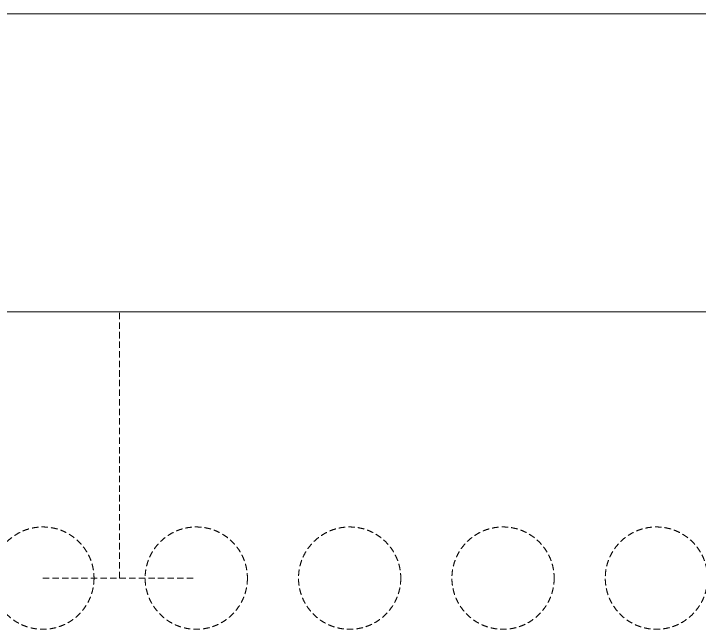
# Model space of a CAD drawing. Header units: inches. Extents: x 702888 to 852715, y 9845 to 271320.
# Drawn here: x 803230 to 811276, y 263430 to 270649 of the extents above; entities that cross this region are included whole.
import ezdxf

# ---------------------------------------------------------------- set-up
doc = ezdxf.new("R2010")
doc.units = ezdxf.units.IN
doc.header["$MEASUREMENT"] = 0
doc.header["$PDMODE"] = 34
doc.linetypes.add('DASHED2', pattern=[0.375, 0.25, -0.125])
doc.layers.get('0').update_dxf_attribs({"lineweight": 5})
doc.layers.get('Defpoints').update_dxf_attribs({"lineweight": 5})
doc.layers.add('AM_5', color=3, linetype='Continuous', lineweight=15)
doc.layers.add('chain', color=2, linetype='Continuous', lineweight=5)
doc.styles.add('s', font='simplex.shx', dxfattribs={"width": 0.8})
doc.dimstyles.new('mahesh$0', dxfattribs={"dimscale": 150, "dimtxt": 3, "dimasz": 2.5, "dimexe": 1, "dimexo": 1, "dimgap": 1, "dimtad": 1, "dimdec": 1, "dimzin": 12, "dimtxsty": 's', "dimcen": 2.5, "dimclrd": 1, "dimclre": 1, "dimclrt": 1, "dimadec": 0, "dimazin": 3, "dimtfac": 1, "dimtdec": 1, "dimtmove": 0, "dimatfit": 3, "dimfxl": 1, "dimlwd": 13, "dimlwe": 13, "dimarcsym": 0})

# ---------------------------------------------------------------- blocks, each defined once
blk = doc.blocks.new('*U45')
at = {"linetype": 'DASHED2', "ltscale": 300}
blk.add_circle((0, 0), 600, dxfattribs=at)
blk = doc.blocks.new('*U46')
at = {"color": 0, "linetype": 'ByBlock', "lineweight": -2, "transparency": 16777216}
for p in [(0, 0), (1800, 0), (3600, 0), (5400, 0), (7200, 0), (9000, 0), (10800, 0), (12600, 0)]:
    blk.add_blockref('*U45', p, dxfattribs=at)
blk = doc.blocks.new('*D423')
at = {"layer": 'AM_5', "color": 1, "lineweight": 13, "transparency": 16777216}
for p, q in [((955.6, 28356.2), (955.6, 35854.2)), ((101808.6, 28356.2), (101808.6, 35854.2)), ((1330.6, 35704.2), (101433.6, 35704.2))]:
    blk.add_line(p, q, dxfattribs=at)
at = {"layer": 'AM_5', "color": 1, "transparency": 16777216}
for points in [[(1330.6, 35766.7), (1330.6, 35641.7), (955.6, 35704.2)], [(101433.6, 35766.7), (101433.6, 35641.7), (101808.6, 35704.2)]]:
    blk.add_solid(points, dxfattribs=at)
at = {"layer": 'Defpoints', "color": 0, "transparency": 16777216}
for p in [(101808.6, 35704.2), (955.6, 28206.2), (101808.6, 28206.2)]:
    blk.add_point(p, dxfattribs=at)
at = {"layer": 'AM_5', "color": 1, "transparency": 16777216, "insert": (51382.1, 36079.2), "char_height": 450, "attachment_point": 5, "style": 's'}
blk.add_mtext('100853', dxfattribs=at)
blk = doc.blocks.new('A$C76b9bb42')
at = {"color": 6}
blk.add_line((955.5667, 32206.1859), (105808.5667, 32206.1859), dxfattribs=at)
at = {"linetype": 'DASHED2', "ltscale": 300}
for p, q in [((84945.5667, 32206.1859), (101619.6153, 32206.1859)), ((92847.8573, 29084.2794), (92847.8573, 32206.1859)), ((91947.8573, 29084.2794), (93747.8573, 29084.2794))]:
    blk.add_line(p, q, dxfattribs=at)
at = {"linetype": 'DASHED2'}
blk.add_blockref('*U46', (88347.8573, 29084.2794), dxfattribs=at)
at = {"layer": 'AM_5'}
dim = blk.add_linear_dim(base=(101808.5667, 35704.1543), p1=(955.5667, 28206.1859), p2=(101808.5667, 28206.1859), dimstyle='mahesh$0', override={"dimfxl": 0.35}, dxfattribs=at)
dim.commit()
dim.dimension.update_dxf_attribs({"geometry": '*D423', "text_midpoint": (51382.0667, 35704.1543), "dimtype": 128})

msp = doc.modelspace()

# ---------------------------------------------------------------- block references
at = {"layer": 'chain', "color": 1}
msp.add_blockref('A$C76b9bb42', (711625.145, 234945.321), dxfattribs=at)

doc.saveas('drawing.dxf')
